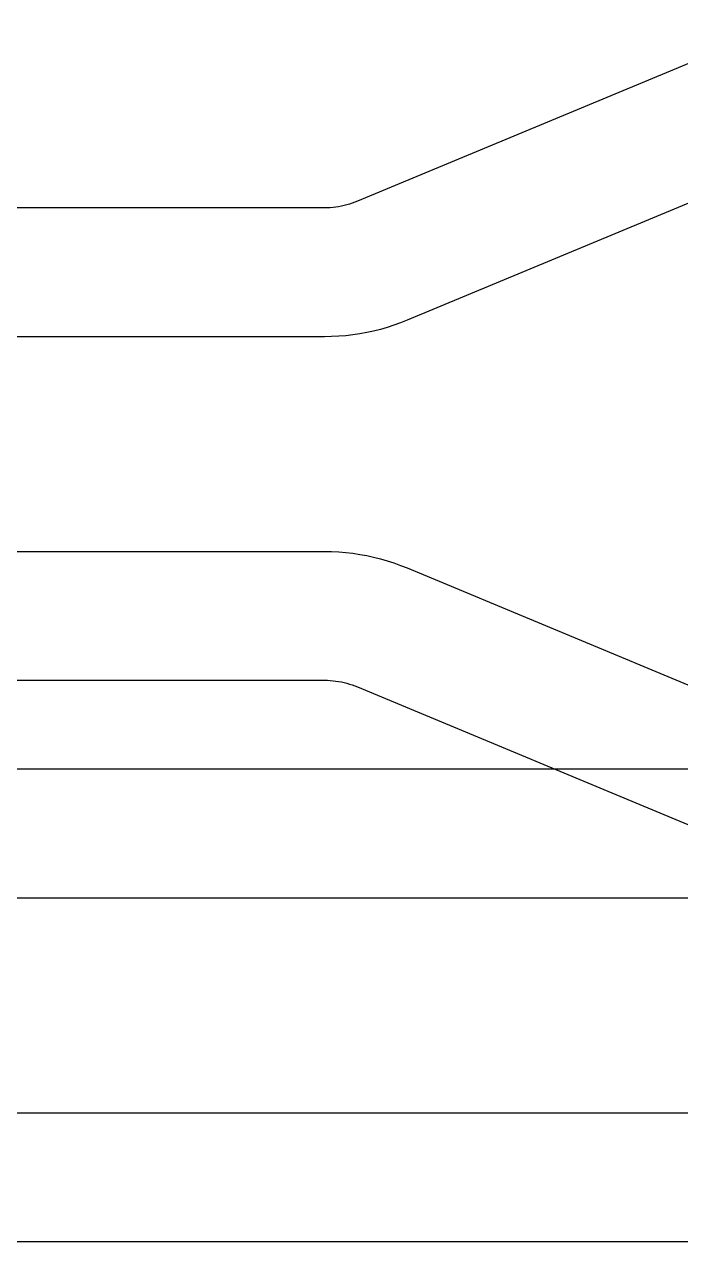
# Model space of a CAD drawing. Header units: millimetres. Extents: x 586 to 986, y -25 to 475.
# Drawn here: x 878.4 to 908.9, y 58.6 to 115.3 of the extents above; entities that cross this region are included whole.
import ezdxf

# ---------------------------------------------------------------- set-up
doc = ezdxf.new("R2010")
doc.units = ezdxf.units.MM
doc.header["$MEASUREMENT"] = 0
doc.layers.add('auxiliares', color=4, linetype='Continuous', true_color=0x00ffff)
doc.layers.add('corte', color=1, linetype='Continuous', true_color=0xff0000)

msp = doc.modelspace()

# ---------------------------------------------------------------- linework, layer by layer
at = {"layer": 'auxiliares'}
for p, q in [((913.663, 115.272), (893.886, 107.031)), ((892.347, 106.724), (820.088, 106.724)), ((892.479, 106.726), (892.347, 106.724)), ((892.61, 106.732), (892.479, 106.726)), ((892.741, 106.743), (892.61, 106.732)), ((892.872, 106.758), (892.741, 106.743)), ((893.002, 106.778), (892.872, 106.758)), ((893.132, 106.801), (893.002, 106.778)), ((893.26, 106.829), (893.132, 106.801)), ((893.388, 106.861), (893.26, 106.829)), ((893.514, 106.898), (893.388, 106.861)), ((893.639, 106.938), (893.514, 106.898)), ((893.763, 106.983), (893.639, 106.938)), ((893.886, 107.031), (893.763, 106.983)), ((820.343, 84.724), (892.347, 84.724)), ((892.347, 84.724), (892.479, 84.722)), ((892.479, 84.722), (892.61, 84.715)), ((892.61, 84.715), (892.741, 84.704)), ((892.741, 84.704), (892.872, 84.689)), ((892.872, 84.689), (893.002, 84.67)), ((893.002, 84.67), (893.132, 84.646)), ((893.132, 84.646), (893.26, 84.618)), ((893.26, 84.618), (893.388, 84.586)), ((893.388, 84.586), (893.514, 84.55)), ((893.514, 84.55), (893.639, 84.509)), ((893.639, 84.509), (893.763, 84.465)), ((893.763, 84.465), (893.886, 84.416)), ((893.886, 84.416), (913.663, 76.175)), ((920.66, 80.58), (848.656, 80.58)), ((848.656, 58.58), (920.916, 58.58))]:
    msp.add_line(p, q, dxfattribs=at)
at = {"layer": 'corte', "linetype": 'Continuous', "lineweight": 25}
for p, q in [((915.971, 109.734), (896.193, 101.493)), ((896.193, 101.493), (895.888, 101.371)), ((894.308, 100.918), (893.985, 100.859)), ((894.63, 100.988), (894.308, 100.918)), ((894.949, 101.068), (894.63, 100.988)), ((895.265, 101.159), (894.949, 101.068)), ((895.578, 101.26), (895.265, 101.159)), ((895.888, 101.371), (895.578, 101.26)), ((892.347, 100.724), (820.088, 100.724)), ((892.676, 100.729), (892.347, 100.724)), ((893.005, 100.745), (892.676, 100.729)), ((893.332, 100.772), (893.005, 100.745)), ((893.659, 100.81), (893.332, 100.772)), ((893.985, 100.859), (893.659, 100.81)), ((820.343, 90.724), (892.347, 90.724)), ((892.347, 90.724), (892.676, 90.718)), ((892.676, 90.718), (893.005, 90.702)), ((893.005, 90.702), (893.332, 90.675)), ((893.332, 90.675), (893.659, 90.637)), ((893.659, 90.637), (893.985, 90.589)), ((893.985, 90.589), (894.308, 90.529)), ((894.308, 90.529), (894.63, 90.46)), ((894.63, 90.46), (894.949, 90.379)), ((894.949, 90.379), (895.265, 90.289)), ((895.265, 90.289), (895.578, 90.187)), ((895.578, 90.187), (895.888, 90.076)), ((895.888, 90.076), (896.193, 89.954)), ((896.193, 89.954), (915.971, 81.714)), ((920.66, 74.58), (848.656, 74.58)), ((848.656, 64.58), (920.916, 64.58))]:
    msp.add_line(p, q, dxfattribs=at)

doc.saveas('drawing.dxf')
